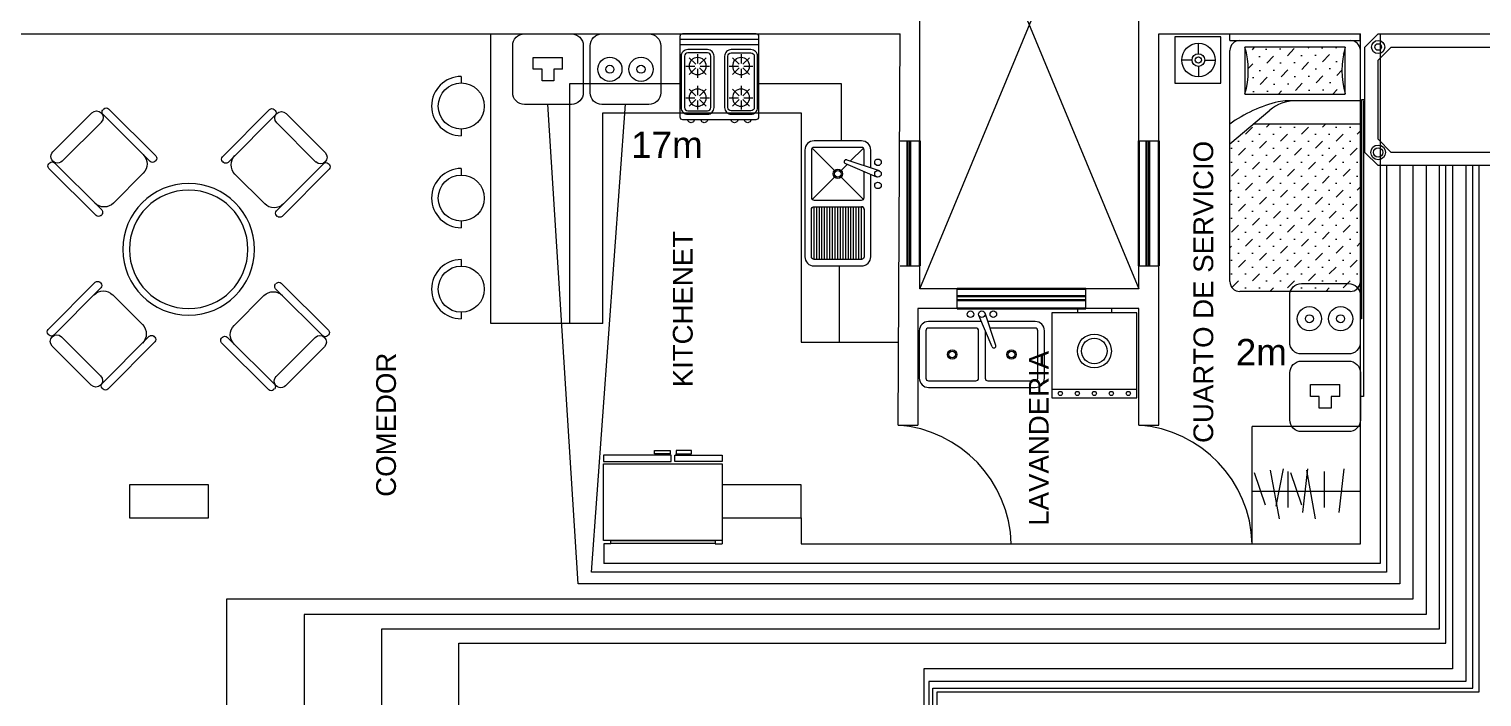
# Model space of a CAD drawing. Header units: metres. Extents: x -2 to 3328848, y -2 to 2725060.
# Drawn here: x 1662824.4 to 1662934.7, y 1364339.6 to 1364390.3 of the extents above; entities that cross this region are included whole.
import ezdxf

# ---------------------------------------------------------------- set-up
doc = ezdxf.new("R2010")
doc.units = ezdxf.units.M
doc.layers.get('0').update_dxf_attribs({"color": 253, "lineweight": 0})
for name, color, linetype, lineweight in [('ICT_INTERNA', 170, 'Continuous', 0), ('ICT_TOMAS', 1, 'Continuous', 0), ('muebles', 253, 'Continuous', 0), ('NOFIJO', 253, 'Continuous', 0), ('PUERTAS', 253, 'Continuous', 0), ('ventanas', 253, 'Continuous', 30)]:
    doc.layers.add(name, color=color, linetype=linetype, lineweight=lineweight)
doc.styles.add('COTA', font='arial.ttf', dxfattribs={"height": 1})
doc.styles.get("Standard").update_dxf_attribs({"font": 'arial.ttf'})

# ---------------------------------------------------------------- blocks, each defined once
blk = doc.blocks.new('MESACIRC-4P-D100CM-3')
at = {"layer": 'muebles'}
for p, q in [((-0.74, 1.031), (-1.037, 0.734)), ((-0.669, 1.031), (-0.299, 0.66)), ((-0.649, 1.061), (-0.656, 1.053)), ((-0.614, 1.061), (-0.256, 0.703)), ((0.608, 1.066), (0.25, 0.709)), ((0.663, 1.037), (0.293, 0.666)), ((0.643, 1.066), (0.65, 1.059)), ((1.031, 0.74), (0.734, 1.037)), ((-0.669, 0.96), (-0.966, 0.663)), ((0.96, 0.669), (0.663, 0.966)), ((-1.037, 0.663), (-0.666, 0.293)), ((-0.256, 0.668), (-0.263, 0.66)), ((0.25, 0.673), (0.257, 0.666)), ((1.031, 0.669), (0.66, 0.299)), ((-1.066, 0.643), (-1.059, 0.65)), ((-1.066, 0.608), (-0.709, 0.25)), ((-0.577, 0.345), (-0.351, 0.571)), ((0.345, 0.577), (0.571, 0.351)), ((1.061, 0.614), (0.703, 0.256)), ((1.061, 0.649), (1.053, 0.656)), ((-0.673, 0.25), (-0.666, 0.257)), ((0.668, 0.256), (0.66, 0.263)), ((-1.061, -0.614), (-0.703, -0.256)), ((-1.031, -0.669), (-0.66, -0.299)), ((-0.668, -0.256), (-0.66, -0.263)), ((0.673, -0.25), (0.666, -0.257)), ((1.037, -0.663), (0.666, -0.293)), ((1.066, -0.608), (0.709, -0.25)), ((-0.345, -0.577), (-0.571, -0.351)), ((0.577, -0.345), (0.351, -0.571)), ((-1.061, -0.649), (-1.053, -0.656)), ((0.256, -0.668), (0.263, -0.66)), ((0.669, -1.031), (0.299, -0.66)), ((1.066, -0.643), (1.059, -0.65)), ((-1.031, -0.74), (-0.734, -1.037)), ((-0.96, -0.669), (-0.663, -0.966)), ((-0.663, -1.037), (-0.293, -0.666)), ((-0.608, -1.066), (-0.25, -0.709)), ((-0.25, -0.673), (-0.257, -0.666)), ((0.614, -1.061), (0.256, -0.703)), ((0.669, -0.96), (0.966, -0.663)), ((0.74, -1.031), (1.037, -0.734)), ((-0.643, -1.066), (-0.65, -1.059)), ((0.649, -1.061), (0.656, -1.053))]:
    blk.add_line(p, q, dxfattribs=at)
for radius in [0.5, 0.45]:
    blk.add_circle((0, 0), radius, dxfattribs=at)
for centre, radius, start, end in [((-0.704, 0.996), 0.05, 315, 135), ((-0.639, 1.036), 0.025, 135, 225), ((-0.632, 1.043), 0.025, 45, 135), ((0.626, 1.049), 0.025, 45, 135), ((0.699, 1.001), 0.05, 45, 225), ((0.633, 1.042), 0.025, 315, 45), ((-1.001, 0.699), 0.05, 135, 315), ((-0.422, 0.642), 0.1, 315, 45), ((-0.274, 0.685), 0.025, 315, 45), ((0.268, 0.691), 0.025, 135, 225), ((0.275, 0.684), 0.025, 225, 315), ((0.416, 0.648), 0.1, 135, 225), ((0.996, 0.704), 0.05, 225, 45), ((1.036, 0.639), 0.025, 45, 135), ((-1.049, 0.626), 0.025, 135, 225), ((-1.042, 0.633), 0.025, 45, 135), ((-0.281, 0.678), 0.025, 225, 315), ((1.043, 0.632), 0.025, 315, 45), ((-0.648, 0.416), 0.1, 225, 315), ((0.642, 0.422), 0.1, 225, 315), ((-0.691, 0.268), 0.025, 225, 315), ((-0.684, 0.275), 0.025, 315, 45), ((0.678, 0.281), 0.025, 135, 225), ((0.685, 0.274), 0.025, 225, 315), ((-0.642, -0.422), 0.1, 45, 135), ((-0.685, -0.274), 0.025, 45, 135), ((-0.678, -0.281), 0.025, 315, 45), ((0.648, -0.416), 0.1, 45, 135), ((0.684, -0.275), 0.025, 135, 225), ((0.691, -0.268), 0.025, 45, 135), ((-1.043, -0.632), 0.025, 135, 225), ((-1.036, -0.639), 0.025, 225, 315), ((-0.996, -0.704), 0.05, 45, 225), ((-0.416, -0.648), 0.1, 315, 45), ((-0.275, -0.684), 0.025, 45, 135), ((0.281, -0.678), 0.025, 45, 135), ((0.422, -0.642), 0.1, 135, 225), ((1.001, -0.699), 0.05, 315, 135), ((1.042, -0.633), 0.025, 225, 315), ((1.049, -0.626), 0.025, 315, 45), ((-0.268, -0.691), 0.025, 315, 45), ((0.274, -0.685), 0.025, 135, 225), ((-0.699, -1.001), 0.05, 225, 45), ((0.704, -0.996), 0.05, 135, 315), ((-0.633, -1.042), 0.025, 135, 225), ((-0.626, -1.049), 0.025, 225, 315), ((0.632, -1.043), 0.025, 225, 315), ((0.639, -1.036), 0.025, 315, 45)]:
    blk.add_arc(centre, radius, start, end, dxfattribs=at)
blk = doc.blocks.new('Estufa-p04')
for p, q in [((0.09, 0.3), (0.09, -0.3)), ((0.13, 0.3), (0.13, -0.3)), ((0.231, 0.229), (0.281, 0.179)), ((0.295, 0.255), (0.295, 0.185)), ((0.309, 0.179), (0.359, 0.229)), ((0.471, 0.229), (0.521, 0.179)), ((0.535, 0.255), (0.535, 0.185)), ((0.549, 0.179), (0.599, 0.229)), ((0.205, 0.165), (0.275, 0.165)), ((0.231, 0.101), (0.281, 0.151)), ((0.295, 0.145), (0.295, 0.075)), ((0.309, 0.151), (0.359, 0.101)), ((0.315, 0.165), (0.385, 0.165)), ((0.445, 0.165), (0.515, 0.165)), ((0.471, 0.101), (0.521, 0.151)), ((0.535, 0.145), (0.535, 0.075)), ((0.549, 0.151), (0.599, 0.101)), ((0.555, 0.165), (0.625, 0.165)), ((0.231, -0.101), (0.281, -0.151)), ((0.295, -0.075), (0.295, -0.145)), ((0.309, -0.151), (0.359, -0.101)), ((0.471, -0.101), (0.521, -0.151)), ((0.535, -0.075), (0.535, -0.145)), ((0.549, -0.151), (0.599, -0.101)), ((0.205, -0.165), (0.275, -0.165)), ((0.231, -0.229), (0.281, -0.179)), ((0.295, -0.185), (0.295, -0.255)), ((0.309, -0.179), (0.359, -0.229)), ((0.315, -0.165), (0.385, -0.165)), ((0.445, -0.165), (0.515, -0.165)), ((0.471, -0.229), (0.521, -0.179)), ((0.535, -0.185), (0.535, -0.255)), ((0.549, -0.179), (0.599, -0.229)), ((0.555, -0.165), (0.625, -0.165))]:
    blk.add_line(p, q)
for points in [[(0.7, 0.28), (0.7, -0.28, -0.414214), (0.68, -0.3), (0.07, -0.3, -0.414214), (0.05, -0.28), (0.05, 0.28, -0.414214), (0.07, 0.3), (0.68, 0.3, -0.414214)], [(0.66, 0.24), (0.66, 0.09, -0.414214), (0.61, 0.04), (0.22, 0.04, -0.414214), (0.17, 0.09), (0.17, 0.24, -0.414214), (0.22, 0.29), (0.61, 0.29, -0.414214)], [(0.635, 0.24), (0.635, 0.09, -0.414214), (0.61, 0.065), (0.22, 0.065, -0.414214), (0.195, 0.09), (0.195, 0.24, -0.414214), (0.22, 0.265), (0.61, 0.265, -0.414214)], [(0.66, -0.09), (0.66, -0.24, -0.414214), (0.61, -0.29), (0.22, -0.29, -0.414214), (0.17, -0.24), (0.17, -0.09, -0.414214), (0.22, -0.04), (0.61, -0.04, -0.414214)], [(0.635, -0.24), (0.635, -0.09, 0.414214), (0.61, -0.065), (0.22, -0.065, 0.414214), (0.195, -0.09), (0.195, -0.24, 0.414214), (0.22, -0.265), (0.61, -0.265, 0.414214)]]:
    blk.add_lwpolyline(points, format="xyb", close=True)
for centre in [(0.295, 0.165), (0.535, 0.165), (0.295, -0.165), (0.535, -0.165)]:
    blk.add_circle(centre, 0.065)
for centre in [(0.7, 0.215), (0.7, 0.115), (0.7, -0.115), (0.7, -0.215)]:
    blk.add_arc(centre, 0.025, 270, 90)
blk = doc.blocks.new('fr')
for p, q in [((3287.007, 1591.175), (3287.007, 1590.775)), ((3287.027, 1591.175), (3287.027, 1590.775)), ((3287.047, 1591.175), (3287.047, 1590.775)), ((3287.067, 1591.175), (3287.067, 1590.775)), ((3287.087, 1591.175), (3287.087, 1590.775)), ((3287.107, 1591.175), (3287.107, 1590.775)), ((3287.127, 1591.175), (3287.127, 1590.775)), ((3287.147, 1591.175), (3287.147, 1590.775)), ((3287.167, 1591.175), (3287.167, 1590.775)), ((3287.187, 1591.175), (3287.187, 1590.775)), ((3287.207, 1591.175), (3287.207, 1590.775)), ((3287.227, 1591.175), (3287.227, 1590.775)), ((3287.247, 1591.175), (3287.247, 1590.775)), ((3287.267, 1591.175), (3287.267, 1590.775)), ((3287.287, 1591.175), (3287.287, 1590.775)), ((3287.307, 1591.175), (3287.307, 1590.775)), ((3287.327, 1591.175), (3287.327, 1590.775)), ((3287.347, 1591.175), (3287.347, 1590.775)), ((3287.367, 1591.175), (3287.367, 1590.775)), ((3287.119, 1590.419), (3286.874, 1590.501)), ((3287.129, 1590.446), (3286.892, 1590.548))]:
    blk.add_line(p, q)
for points in [[(3287.007, 1591.225, 0.414214), (3286.937, 1591.155), (3286.937, 1590.529)], [(3286.937, 1590.48), (3286.937, 1590.345, 0.414214), (3287.007, 1590.275), (3287.367, 1590.275, 0.414214), (3287.437, 1590.345), (3287.437, 1591.155, 0.414214), (3287.367, 1591.225), (3287.007, 1591.225)], [(3287.367, 1590.725), (3287.007, 1590.725, 0.414214), (3286.987, 1590.705), (3286.987, 1590.509, 0.414214)], [(3286.987, 1590.465), (3286.987, 1590.345, 0.414214), (3287.007, 1590.325), (3287.367, 1590.325, 0.414214), (3287.387, 1590.345), (3287.387, 1590.705, 0.414214), (3287.367, 1590.725)]]:
    blk.add_lwpolyline(points, format="xyb")
blk.add_lwpolyline([(3287.367, 1590.775), (3287.007, 1590.775, -0.414214), (3286.987, 1590.795), (3286.987, 1591.155, -0.414214), (3287.007, 1591.175), (3287.367, 1591.175, -0.414214), (3287.387, 1591.155), (3287.387, 1590.795, -0.414214)], format="xyb", close=True)
for points in [[(3286.993, 1590.719), (3287.162, 1590.55)], [(3287.381, 1590.719), (3287.212, 1590.55)], [(3287.162, 1590.5), (3287.116, 1590.454)], [(3287.212, 1590.5), (3287.381, 1590.331)], [(3287.092, 1590.43), (3286.993, 1590.331)]]:
    blk.add_lwpolyline(points)
for centre, radius in [((3286.882, 1590.613), 0.025), ((3286.882, 1590.525), 0.025), ((3287.187, 1590.525), 0.035), ((3287.187, 1590.525), 0.025), ((3286.882, 1590.438), 0.025)]:
    blk.add_circle(centre, radius)
for centre, radius, start, end in [((3287.007, 1590.795), 0.02, 180, 270), ((3287.007, 1590.795), 0.02, 180, 270), ((3287.124, 1590.433), 0.0147, 251.3579, 66.779)]:
    blk.add_arc(centre, radius, start, end)
blk = doc.blocks.new('ww')
at = {"layer": 'muebles', "ltscale": 4}
for p, q in [((1737.93, 1442.994), (1737.93, 1442.982)), ((1737.975, 1442.994), (1737.975, 1442.982))]:
    blk.add_line(p, q, dxfattribs=at)
for points in [[(1737.633, 1443.665), (1738.425, 1443.665), (1738.425, 1443.642), (1737.633, 1443.642)], [(1737.58, 1443.042), (1737.94, 1443.042), (1737.94, 1442.994), (1737.58, 1442.994)], [(1738.48, 1443.042), (1737.968, 1443.042), (1737.968, 1442.994), (1738.48, 1442.994)], [(1737.93, 1442.982), (1737.812, 1442.982), (1737.812, 1442.959), (1737.93, 1442.959)], [(1737.975, 1442.982), (1738.093, 1442.982), (1738.093, 1442.959), (1737.975, 1442.959)]]:
    blk.add_lwpolyline(points, close=True, dxfattribs=at)
at = {"layer": 'muebles'}
blk.add_lwpolyline([(1737.58, 1443.642), (1738.48, 1443.642), (1738.48, 1443.059), (1737.58, 1443.059)], close=True, dxfattribs=at)
blk = doc.blocks.new('CAMA190X100CM-1MESITA')
at = {"layer": 'muebles'}
h = blk.add_hatch(dxfattribs=at)
h.set_pattern_fill('MUDST', color=256, scale=0.3, angle=406.5404, style=0)
h.set_pattern_definition([(46.54041, (-83.744445, -2.07426), (0.048736945, 0.16046716), [0.075, -0.075, 0, -0.075, 0, -0.075])])
h.paths.add_polyline_path([(0.532, -0.102, -0.142857), (0.532, -0.457), (1.294, -0.457, -0.142857), (1.294, -0.102)])
h = blk.add_hatch(dxfattribs=at)
h.set_pattern_fill('MUDST', color=256, scale=0.3, angle=405, style=0)
h.set_pattern_definition([(45, (-83.744445, -2.07426), (0.05303301, 0.159099026), [0.075, -0.075, 0, -0.075, 0, -0.075])])
h.paths.add_polyline_path([(1.408, -0.686), (0.595, -0.686), (0.417, -0.835), (0.417, -1.88, 0.414214), (0.494, -1.956), (1.332, -1.956, 0.414214), (1.408, -1.88)])
for p, q in [((0.417, 0), (1.408, 0)), ((0.417, -0.051), (0.417, 0)), ((1.408, -0.051), (1.408, 0)), ((0.179, -0.151), (0.179, -0.072)), ((0.417, -0.051), (1.408, -0.051)), ((0.532, -0.102), (0.532, -0.457)), ((1.294, -0.102), (0.532, -0.102)), ((1.294, -0.457), (1.294, -0.102)), ((0.132, -0.199), (0.052, -0.199)), ((0.227, -0.199), (0.306, -0.199)), ((0.417, -1.88), (0.417, -0.127)), ((1.408, -0.127), (1.408, -1.88)), ((0.179, -0.246), (0.179, -0.326)), ((0.532, -0.457), (1.294, -0.457)), ((1.408, -0.508), (0.856, -0.508)), ((0.418, -0.835), (0.721, -0.58)), ((1.408, -0.686), (0.595, -0.686)), ((1.332, -1.956), (0.494, -1.956))]:
    blk.add_line(p, q, dxfattribs=at)
blk.add_lwpolyline([(0, -0.024), (0, -0.374), (0.35, -0.374), (0.35, -0.024)], close=True, dxfattribs=at)
for radius in [0.127, 0.0478, 0.0238]:
    blk.add_circle((0.179, -0.199), radius, dxfattribs=at)
for centre, radius, start, end in [((0.494, -0.127), 0.0762, 90, 180), ((-0.078, -0.279), 0.635, 343.7398, 16.2602), ((1.903, -0.279), 0.635, 163.7398, 196.2602), ((1.332, -0.127), 0.0762, 0, 90), ((1.025, -1.522), 1.034, 103.3928, 126.0202), ((0.917, -0.813), 0.305, 90, 130.1059), ((0.856, -0.813), 0.305, 90, 103.3928), ((0.494, -1.88), 0.0762, 180, 270), ((1.332, -1.88), 0.0762, 270, 0)]:
    blk.add_arc(centre, radius, start, end, dxfattribs=at)
blk = doc.blocks.new('Muko05pl')
at = {"color": 0, "linetype": 'ByBlock'}
for p, q in [((0.35, -0.025), (-0.35, -0.025)), ((-0.35, -0.025), (-0.35, -0.725)), ((0.35, -0.095), (-0.35, -0.095)), ((0.35, -0.725), (0.35, -0.025)), ((-0.35, -0.725), (0.35, -0.725)), ((-0.14, -0.76), (-0.14, -0.725)), ((-0.14, -0.76), (0.14, -0.76)), ((0.14, -0.76), (0.14, -0.725))]:
    blk.add_line(p, q, dxfattribs=at)
for centre, radius in [((-0.28, -0.06), 0.0175), ((-0.14, -0.06), 0.0175), ((0, -0.06), 0.0175), ((0.14, -0.06), 0.0175), ((0.28, -0.06), 0.0175), ((0, -0.41), 0.14), ((0, -0.41), 0.105)]:
    blk.add_circle(centre, radius, dxfattribs=at)
blk = doc.blocks.new('Tarja-p07')
for p, q in [((-0.475, 0.56), (-0.475, 0.2)), ((0.405, 0.63), (-0.405, 0.63)), ((0.475, 0.2), (0.475, 0.56)), ((-0.106, 0.312), (-0.024, 0.067)), ((-0.079, 0.322), (0.023, 0.085)), ((-0.405, 0.13), (-0.045, 0.13)), ((0.004, 0.13), (0.405, 0.13))]:
    blk.add_line(p, q)
for points in [[(-0.025, 0.197, 0.035735), (-0.025, 0.2), (-0.025, 0.56, 0.414214), (-0.045, 0.58), (-0.405, 0.58, 0.414214), (-0.425, 0.56)], [(-0.425, 0.56), (-0.425, 0.2, 0.414214), (-0.405, 0.18), (-0.062, 0.18, 0.414214)]]:
    blk.add_lwpolyline(points, format="xyb")
blk.add_lwpolyline([(0.025, 0.56), (0.025, 0.2, 0.414214), (0.045, 0.18), (0.405, 0.18, 0.414214), (0.425, 0.2), (0.425, 0.56, 0.414214), (0.405, 0.58), (0.045, 0.58, 0.414214)], format="xyb", close=True)
for centre, radius in [((-0.225, 0.38), 0.035), ((-0.225, 0.38), 0.025), ((0.225, 0.38), 0.035), ((0.225, 0.38), 0.025), ((-0.087, 0.075), 0.025), ((0, 0.075), 0.025), ((0.087, 0.075), 0.025)]:
    blk.add_circle(centre, radius)
for centre, radius, start, end in [((-0.405, 0.56), 0.07, 90, 180), ((0.405, 0.56), 0.07, 360, 90), ((-0.092, 0.316), 0.0147, 23.221, 198.6421), ((-0.405, 0.2), 0.07, 180, 270), ((-0.405, 0.2), 0.02, 180, 270), ((-0.405, 0.2), 0.02, 180, 270), ((0.405, 0.2), 0.07, 270, 360)]:
    blk.add_arc(centre, radius, start, end)
blk = doc.blocks.new('RTR')
for p, q in [((-0.75, 0.4), (-0.65, 0.5)), ((-0.65, 0.5), (0.65, 0.5)), ((0.65, 0.5), (0.75, 0.4)), ((-0.75, -0.4), (-0.75, 0.4)), ((-0.65, 0.3), (-0.55, 0.4)), ((-0.55, 0.4), (0.55, 0.4)), ((0.55, 0.4), (0.65, 0.3)), ((0.75, 0.4), (0.75, -0.4)), ((-0.65, -0.3), (-0.65, 0.3)), ((0.65, 0.3), (0.65, -0.3)), ((-0.65, -0.3), (-0.55, -0.4)), ((0.65, -0.3), (0.55, -0.4)), ((-0.75, -0.4), (-0.65, -0.5)), ((0.55, -0.4), (-0.55, -0.4)), ((0.65, -0.5), (0.75, -0.4)), ((0.65, -0.5), (-0.65, -0.5))]:
    blk.add_line(p, q)
for centre, radius in [((-0.65, 0.4), 0.05), ((0.65, 0.4), 0.0559), ((-0.65, 0.4), 0.025), ((0.65, 0.4), 0.025), ((-0.65, -0.4), 0.0559), ((-0.65, -0.4), 0.0354), ((0.65, -0.4), 0.0559), ((0.65, -0.4), 0.025)]:
    blk.add_circle(centre, radius)
blk = doc.blocks.new('Toma TFN')
for p, q in [((-0.0625, 0.05), (-0.05, 0.05)), ((-0.0625, 0), (-0.0625, 0.05)), ((-0.05, 0), (-0.0625, 0)), ((-0.05, 0.05), (0.05, 0.05)), ((-0.025, 0), (-0.05, 0)), ((-0.025, -0.05), (-0.025, 0)), ((0.025, 0), (0.025, -0.05)), ((0.05, 0), (0.025, 0)), ((0.05, 0.05), (0.0625, 0.05)), ((0.0625, 0), (0.05, 0)), ((0.05, 0), (0.05, 0)), ((0.0625, 0), (0.0625, 0.05)), ((0.025, -0.05), (-0.025, -0.05))]:
    blk.add_line(p, q)
blk.add_lwpolyline([(-0.1, 0.15), (0.1, 0.15, -0.414214), (0.15, 0.1), (0.15, -0.1, -0.414214), (0.1, -0.15), (-0.1, -0.15, -0.414214), (-0.15, -0.1), (-0.15, 0.1, -0.414214)], format="xyb", close=True)
blk = doc.blocks.new('TOMA TV')
blk.add_lwpolyline([(-0.1, 0.15), (0.1, 0.15, -0.414214), (0.15, 0.1), (0.15, -0.1, -0.414214), (0.1, -0.15), (-0.1, -0.15, -0.414214), (-0.15, -0.1), (-0.15, 0.1, -0.414214)], format="xyb", close=True)
for centre, radius in [((-0.0663, 0), 0.0515), ((-0.0663, 0), 0.0172), ((0.0663, 0), 0.0515), ((0.0663, 0), 0.0172)]:
    blk.add_circle(centre, radius)

msp = doc.modelspace()

# ---------------------------------------------------------------- linework, layer by layer
at = {"ltscale": 0.02}
for p, q in [((1662892.022, 1364370.547), (1662892.022, 1364410.547)), ((1662892.022, 1364370.547), (1662908.659, 1364410.547)), ((1662892.022, 1364410.547), (1662908.659, 1364370.547)), ((1662908.659, 1364370.547), (1662908.659, 1364410.547)), ((1662890.372, 1364360.194), (1662890.522, 1364389.9)), ((1662910.159, 1364360.194), (1662910.159, 1364389.9)), ((1662925.468, 1364351.194), (1662925.468, 1364389.9)), ((1662926.968, 1364389.9), (1662926.968, 1364349.694)), ((1662890.522, 1364381.775), (1662892.022, 1364381.775)), ((1662908.659, 1364381.775), (1662910.159, 1364381.775)), ((1662890.522, 1364372.275), (1662892.022, 1364372.275)), ((1662908.659, 1364372.275), (1662910.159, 1364372.275)), ((1662908.659, 1364370.547), (1662892.022, 1364370.547)), ((1662894.869, 1364369.045), (1662894.869, 1364370.545)), ((1662904.617, 1364369.048), (1662904.617, 1364370.547)), ((1662908.659, 1364369.047), (1662891.864, 1364369.047)), ((1662891.864, 1364369.047), (1662891.872, 1364360.194)), ((1662908.659, 1364360.194), (1662908.659, 1364369.047)), ((1662890.372, 1364360.194), (1662891.872, 1364360.194)), ((1662908.659, 1364360.194), (1662910.159, 1364360.194)), ((1662868.572, 1364351.194), (1662868.046, 1364351.194)), ((1662868.046, 1364351.194), (1662868.046, 1364349.694)), ((1662883.022, 1364351.194), (1662925.468, 1364351.194)), ((1662926.968, 1364349.694), (1662868.046, 1364349.694))]:
    msp.add_line(p, q, dxfattribs=at)
for p, q in [((1662822.522, 1364389.9), (1662890.522, 1364389.9)), ((1662910.159, 1364389.9), (1662925.468, 1364389.9)), ((1662926.968, 1364389.9), (1662944.631, 1364389.9))]:
    msp.add_line(p, q)
at = {"ltscale": 0.015}
for p, q in [((1662877.022, 1364353.15), (1662877.022, 1364351.194)), ((1662883.022, 1364353.15), (1662883.022, 1364351.194)), ((1662876.497, 1364351.194), (1662877.022, 1364351.194))]:
    msp.add_line(p, q, dxfattribs=at)
at = {"layer": 'ICT_TOMAS'}
for points in [[(1662928.465, 1364379.899), (1662928.465, 1364348.145), (1662866.102, 1364348.145), (1662863.796, 1364384.56)], [(1662927.465, 1364379.899), (1662927.465, 1364349.02), (1662867.094, 1364349.02), (1662869.679, 1364384.554)], [(1662925.821, 1364384.879), (1662925.551, 1364384.879), (1662925.551, 1364368.269), (1662925.468, 1364368.269)], [(1662925.821, 1364384.791), (1662925.71, 1364384.791), (1662925.71, 1364362.369), (1662925.474, 1364362.369)], [(1662929.465, 1364379.899), (1662929.465, 1364346.986), (1662839.405, 1364346.986), (1662839.405, 1364288.028)], [(1662930.465, 1364379.899), (1662930.465, 1364345.824), (1662845.284, 1364345.824), (1662845.284, 1364288.034)], [(1662931.465, 1364379.899), (1662931.465, 1364344.711), (1662851.17, 1364344.711), (1662851.17, 1364288.036)], [(1662857.036, 1364288.001), (1662857.036, 1364343.642), (1662931.965, 1364343.642), (1662931.965, 1364379.879)], [(1662932.465, 1364379.899), (1662932.465, 1364341.688), (1662892.323, 1364341.688), (1662892.323, 1364311.919), (1662883.662, 1364311.919), (1662883.662, 1364281.759), (1662889.145, 1364281.759), (1662889.145, 1364282.943)], [(1662933.465, 1364379.899), (1662933.465, 1364340.735), (1662892.708, 1364340.735), (1662892.708, 1364311.434), (1662886.09, 1364311.434), (1662886.081, 1364310.736)], [(1662889.022, 1364304.825), (1662889.022, 1364311.301), (1662893.011, 1364311.301), (1662893.011, 1364340.236), (1662934.015, 1364340.236), (1662934.015, 1364379.879)], [(1662934.465, 1364379.899), (1662934.465, 1364339.915), (1662893.326, 1364339.915), (1662893.326, 1364311.067), (1662891.964, 1364311.067), (1662891.964, 1364310.742)]]:
    msp.add_lwpolyline(points, dxfattribs=at)
at = {"layer": 'muebles', "ltscale": 0.02}
for p, q in [((1662859.468, 1364367.9), (1662859.468, 1364389.9)), ((1662865.468, 1364367.9), (1662865.468, 1364386.127)), ((1662865.468, 1364386.127), (1662873.808, 1364386.127)), ((1662879.808, 1364386.127), (1662886.059, 1364386.127)), ((1662886.059, 1364386.127), (1662886.059, 1364381.775)), ((1662867.968, 1364383.9), (1662883.022, 1364383.9)), ((1662867.968, 1364367.9), (1662867.968, 1364383.9)), ((1662883.022, 1364383.9), (1662883.022, 1364366.491)), ((1662885.901, 1364372.275), (1662885.901, 1364366.491)), ((1662867.968, 1364367.9), (1662859.468, 1364367.9)), ((1662883.022, 1364366.491), (1662890.364, 1364366.491)), ((1662925.468, 1364360.091), (1662917.257, 1364360.091)), ((1662917.257, 1364351.194), (1662917.257, 1364360.091)), ((1662917.406, 1364356.588), (1662918.256, 1364354.131)), ((1662918.634, 1364356.777), (1662919.294, 1364353.092)), ((1662919.066, 1364354.037), (1662919.633, 1364356.872)), ((1662919.955, 1364356.683), (1662919.955, 1364353.942)), ((1662920.163, 1364356.588), (1662921.012, 1364354.131)), ((1662921.465, 1364356.872), (1662921.088, 1364353.564)), ((1662921.39, 1364356.777), (1662922.051, 1364353.092)), ((1662922.711, 1364356.683), (1662922.711, 1364353.942)), ((1662924.222, 1364356.872), (1662923.844, 1364353.564)), ((1662917.257, 1364355.179), (1662925.468, 1364355.179))]:
    msp.add_line(p, q, dxfattribs=at)
at = {"layer": 'muebles', "ltscale": 4}
for p, q in [((1662857.215, 1364386.667), (1662857.215, 1364386.167)), ((1662857.215, 1364382.667), (1662857.215, 1364382.167)), ((1662857.215, 1364379.681), (1662857.215, 1364379.181)), ((1662857.215, 1364375.681), (1662857.215, 1364375.181)), ((1662857.215, 1364372.765), (1662857.215, 1364372.265)), ((1662857.215, 1364368.765), (1662857.215, 1364368.265))]:
    msp.add_line(p, q, dxfattribs=at)
for centre in [(1662857.215, 1364384.417), (1662857.215, 1364377.431), (1662857.215, 1364370.515)]:
    msp.add_circle(centre, 1.75, dxfattribs=at)
for centre in [(1662857.215, 1364384.417), (1662857.215, 1364377.431), (1662857.215, 1364370.515)]:
    msp.add_arc(centre, 2.25, 90, 270, dxfattribs=at)
at = {"layer": 'NOFIJO', "ltscale": 0.02}
for points in [[(1662838.022, 1364353.15), (1662838.022, 1364355.65), (1662832.022, 1364355.65), (1662832.022, 1364353.15)], [(1662883.022, 1364353.15), (1662883.022, 1364355.65), (1662877.022, 1364355.65), (1662877.022, 1364353.15)]]:
    msp.add_lwpolyline(points, close=True, dxfattribs=at)
at = {"layer": 'PUERTAS'}
for centre in [(1662889.678, 1364350.924), (1662907.965, 1364350.924)]:
    msp.add_arc(centre, 9.296, 1.66456, 85.72018, dxfattribs=at)
at = {"layer": 'ventanas', "ltscale": 0.2}
for p, q in [((1662891.102, 1364381.775), (1662891.102, 1364372.275)), ((1662891.302, 1364381.775), (1662891.302, 1364372.275)), ((1662892.022, 1364381.775), (1662892.022, 1364372.275)), ((1662908.659, 1364381.775), (1662908.659, 1364372.275)), ((1662909.239, 1364381.775), (1662909.239, 1364372.275)), ((1662909.439, 1364381.775), (1662909.439, 1364372.275)), ((1662910.159, 1364381.775), (1662910.159, 1364372.275))]:
    msp.add_line(p, q, dxfattribs=at)
at = {"layer": 'ventanas'}
for p, q in [((1662904.617, 1364370.547), (1662894.869, 1364370.545)), ((1662904.617, 1364369.98), (1662894.869, 1364369.98)), ((1662904.617, 1364369.687), (1662894.869, 1364369.687)), ((1662904.617, 1364369.047), (1662894.869, 1364369.045))]:
    msp.add_line(p, q, dxfattribs=at)

# ---------------------------------------------------------------- block references
at = {"layer": 'ICT_INTERNA', "xscale": 10, "yscale": 10, "zscale": 10}
msp.add_blockref('RTR', (1662933.319, 1364384.899), dxfattribs=at)
at = {"layer": 'ICT_TOMAS'}
for name, p, xscale, yscale, zscale in [('Toma TFN', (1662863.796, 1364387.22), 17.85663777392733, 17.85663777392733, 17.85663777392733), ('TOMA TV', (1662869.679, 1364387.211), 17.84178858404148, 17.84178858404148, 17.84178858404148), ('TOMA TV', (1662922.785, 1364368.271), 17.84178858404148, 17.84178858404148, 17.84178858404148), ('Toma TFN', (1662922.795, 1364362.377), 17.85663777392733, 17.85663777392733, 17.85663777392733)]:
    msp.add_blockref(name, p, dxfattribs=dict(at, xscale=xscale, yscale=yscale, zscale=zscale))
at = {"layer": 'muebles', "ltscale": 4, "extrusion": (0, 0, -1), "xscale": 10, "yscale": 10, "zscale": -10, "rotation": 270}
msp.add_blockref('Estufa-p04', (-1662876.808, 1364390.4), dxfattribs=at)
at = {"layer": 'muebles', "xscale": 10, "yscale": 10, "zscale": 10}
msp.add_blockref('CAMA190X100CM-1MESITA', (1662911.387, 1364389.9), dxfattribs=at)
at = {"layer": 'muebles', "yscale": 10, "zscale": 10}
for name, p, xscale, rotation in [('MESACIRC-4P-D100CM-3', (1662836.522, 1364373.539), -10, 90), ('MESACIRC-4P-D100CM-3', (1662836.522, 1364373.539), -10, 90), ('MESACIRC-4P-D100CM-3', (1662836.522, 1364373.539), -10, 90), ('fr', (1695757.67, 1380284.525), 10, 180), ('ww', (1680252.824, 1378787.846), 10, 179.9999999999829)]:
    msp.add_blockref(name, p, dxfattribs=dict(at, xscale=xscale, rotation=rotation))
at = {"layer": 'muebles', "ltscale": 4, "rotation": 180}
for name, p, xscale, yscale, zscale in [('Tarja-p07', (1662896.737, 1364369.358), 10, 10, 10), ('Muko05pl', (1662905.275, 1364362.042), 9.216779972810833, 9.216779972810833, 9.216779972810833)]:
    msp.add_blockref(name, p, dxfattribs=dict(at, xscale=xscale, yscale=yscale, zscale=zscale))

# ---------------------------------------------------------------- texts
at = {"linetype": 'Continuous', "char_height": 1.5, "attachment_point": 1, "rotation": 90}
for s, insert in [('CUARTO DE SERVICIO', (1662912.8, 1364358.839)), ('KITCHENET', (1662873.282, 1364363.063)), ('COMEDOR', (1662850.756, 1364354.753)), ('LAVANDERIA', (1662900.308, 1364352.556))]:
    msp.add_mtext_dynamic_manual_height_columns(s, width=45.32036, gutter_width=125, heights=[0], dxfattribs=dict(at, insert=insert))
at = {"layer": 'ICT_TOMAS', "ltscale": 0.015, "char_height": 2, "attachment_point": 1, "style": 'COTA'}
for s, insert in [('\\pxqc;17m', (1662870.921, 1364382.473)), ('2m', (1662916.014, 1364366.736))]:
    msp.add_mtext_dynamic_manual_height_columns(s, width=3.81057, gutter_width=4, heights=[1.343], dxfattribs=dict(at, insert=insert))

doc.saveas('drawing.dxf')
